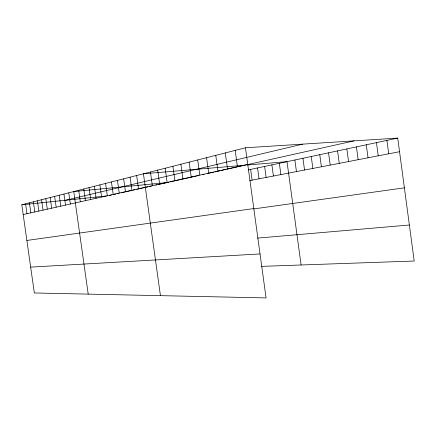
<?xml version="1.0" encoding="UTF-8"?>
<svg xmlns="http://www.w3.org/2000/svg" width="436" height="436" viewBox="0 0 436 436"><rect width="100%" height="100%" fill="white"/><g stroke="black" fill="none" stroke-linecap="round" stroke-linejoin="round"><path stroke-width="0.65" d="M245.463 147.777L266.069 297.908L34.335 292.965L21.8 204.789L245.463 147.777L397.725 138.092L414.2 261.028L261.437 266.374M65.607 200.238L302.677 144.136M23.19 214.556L247.746 164.421M109.621 195.366L111.502 194.947M113.425 194.516L115.987 193.944M117.295 193.655L118.603 193.361M121.154 192.794L130.048 190.81M130.658 190.674L131.885 190.401M133.111 190.129L134.953 189.715M136.833 189.295L139.967 188.597M140.61 188.456L147.728 186.87M149.047 186.575L151.554 186.014M155.745 185.082L156.971 184.81M158.192 184.532L161.26 183.85M161.887 183.709L166.912 182.591L73.744 191.551L88.214 294.115M167.533 182.45L168.781 182.172M170.029 181.894L196.445 176.002M197.077 175.861L198.353 175.577M202.805 174.585L204.113 174.291M207.378 173.566L213.607 172.176M214.823 171.904L219.799 170.798M221.052 170.52L225.499 169.522M226.785 169.239L229.358 168.667M230.001 168.519L237.266 166.901M237.887 166.765L353.988 140.872M248.198 169.931L397.725 138.092M249.665 180.613L399.55 151.712M26.874 240.459L253.806 208.555M253.556 208.948L404.395 187.84M21.8 204.789L106.449 195.993M257.556 238.111L409.371 225.009M244.738 165.233L143.439 173.784L160.443 295.657M247.446 165.004L287.008 161.669L301.102 264.984M30.662 267.121L260.036 253.943M68.779 192.816L70.359 204.021M63.945 194.047L65.504 205.105M59.231 195.246L60.773 206.163M54.642 196.418L56.168 207.193M50.173 197.557L51.677 208.195M45.813 198.669L47.301 209.171M41.562 199.753L43.033 210.125M37.414 200.811L38.869 211.057M33.37 201.841L34.804 211.961M29.419 202.849L30.842 212.844M25.566 203.83L26.967 213.711M136.642 175.512L138.501 188.81M130.059 177.196L131.885 190.287M123.666 178.825L125.47 191.72M117.464 180.406L119.246 193.11M111.442 181.937L113.197 194.461M105.594 183.431L107.327 195.769M99.909 184.88L101.621 197.045M94.389 186.286L96.073 198.282M89.015 187.654L90.677 199.486M83.788 188.99L85.429 200.658M78.698 190.287L80.322 201.797M215.76 155.347L217.929 171.076M206.571 157.69L208.708 173.136M197.71 159.947L199.808 175.125M189.148 162.132L191.213 177.043M180.88 164.236L182.913 178.896M172.89 166.274L174.891 180.684M165.168 168.242L167.135 182.417M157.69 170.149L159.631 184.09M150.453 171.997L152.36 185.714M302.938 158.273L304.541 170.035M294.867 159.996L296.447 171.593M279.351 163.298L280.893 174.591M271.895 164.884L273.421 176.035M264.63 166.432L266.14 177.436M257.551 167.942L259.038 178.804M250.645 169.413L252.117 180.139M235.184 150.393L237.429 166.721M225.292 152.916L227.499 168.939M376.442 142.621L378.219 155.826M366.284 144.785L368.033 157.788M356.425 146.883L358.158 159.696M346.86 148.921L348.566 161.543M337.568 150.9L339.252 163.342M328.542 152.823L330.205 165.086M319.768 154.693L321.408 166.781M311.239 156.508L312.857 168.427M386.917 140.392L388.721 153.799"/></g></svg>
